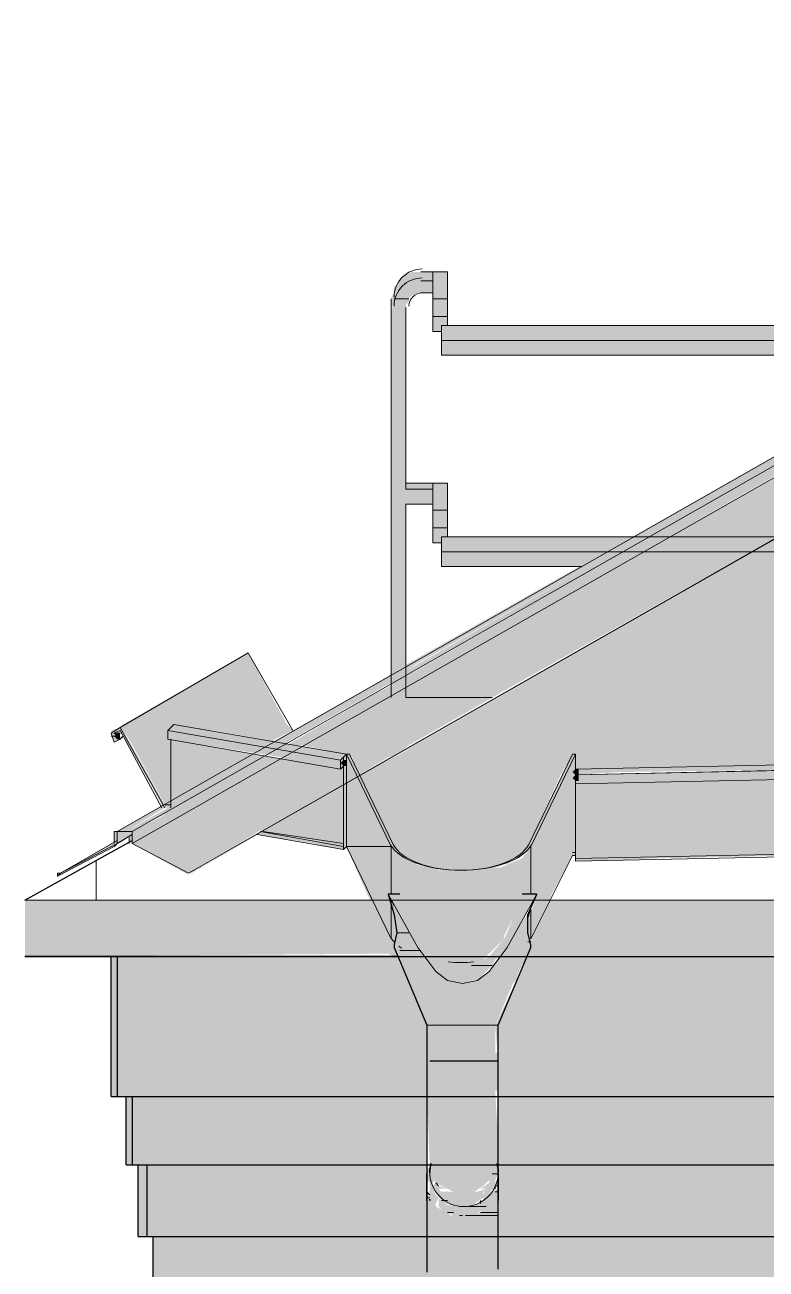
# Model space of a CAD drawing. Header units: millimetres. Extents: x -11345 to 411485, y -9810 to 73012.
# Drawn here: x 352388 to 353443, y 43942 to 45711 of the extents above; entities that cross this region are included whole.
import ezdxf

# ---------------------------------------------------------------- set-up
doc = ezdxf.new("R2010")
doc.units = ezdxf.units.MM
for name, color, linetype, true_color in [('PDF _Антураж', 7, 'Continuous', 0xb7c0ca), ('PDF _Крыша', 9, 'Continuous', 0x808080), ('PDF _Обобщенные модели', 7, 'Continuous', 0xb5bcbf), ('PDF _Ограждение', 7, 'Continuous', 0x7f7f7f), ('PDF _Стены штриховка поверхности', 7, 'Continuous', 0xcacbcc)]:
    doc.layers.add(name, color=color, linetype=linetype, true_color=true_color)
doc.layers.add('PDF _Крыша штриховка', color=7, linetype='Continuous')
doc.layers.add('PDF _Линии', color=7, linetype='Continuous')

msp = doc.modelspace()

# ---------------------------------------------------------------- hatches: boundary and pattern name
at = {"layer": 'PDF _Антураж', "transparency": 33554687}
h = msp.add_hatch(color=256, dxfattribs=at)
h.paths.add_polyline_path([(352523.9372, 44708.13271), (352583.19974, 44602.30675), (352583.19974, 44598.07371), (352587.43278, 44598.07371), (352587.43278, 44602.30675), (352528.17024, 44708.13271), (352536.63632, 44695.4336), (352583.19974, 44610.77283), (352587.43278, 44602.30675), (352595.89885, 44610.77283), (352595.89885, 44598.07371), (352604.36493, 44602.30675), (352612.83101, 44585.3746), (352727.12304, 44568.44245), (352727.12304, 44564.20941), (352722.89, 44564.20941), (352828.71596, 44547.27725), (352744.0552, 44559.97637), (352722.89, 44564.20941), (352718.65697, 44559.97637), (352799.08469, 44547.27725), (352816.01685, 44543.04422), (352841.41508, 44538.81118), (352845.64812, 44543.04422), (352875.27938, 44475.3156), (352879.51242, 44466.84953), (352900.67761, 44428.75218), (352909.14369, 44411.82003), (352913.37673, 44403.35395), (352917.60977, 44411.82003), (352917.60977, 44441.4513), (352913.37673, 44458.38345), (352909.14369, 44466.84953), (352904.91065, 44475.3156), (352921.84281, 44475.3156), (352921.84281, 44458.38345), (352943.008, 44416.05307), (352943.008, 44411.82003), (352972.63927, 44382.18876), (352989.57142, 44373.72268), (353027.66877, 44373.72268), (353040.36788, 44382.18876), (353069.99915, 44411.82003), (353069.99915, 44416.05307), (353091.16434, 44458.38345), (353095.39738, 44466.84953), (353095.39738, 44475.3156), (353116.56257, 44475.3156), (353108.09649, 44449.91737), (353103.86346, 44441.4513), (353103.86346, 44407.58699), (353108.09649, 44411.82003), (353116.56257, 44428.75218), (353125.02865, 44449.91737), (353133.49472, 44462.61649), (353137.72776, 44475.3156), (353167.35903, 44530.3451), (353171.59207, 44530.3451), (353171.59207, 44521.87902), (353188.52422, 44521.87902), (353285.8841, 44526.11206), (356680.78086, 44593.84068), (356680.78086, 44598.07371), (356617.28528, 44593.84068), (356566.48882, 44593.84068), (355302.97462, 44568.63341), (356680.78086, 44598.07371), (356680.78086, 44703.89967), (355872.27054, 44686.96752), (354791.99915, 44664.95572), (356680.78086, 44703.89967), (356680.78086, 44720.83183), (356096.62157, 44708.13271), (356045.82511, 44703.89967), (353171.59207, 44644.63714), (353235.08764, 44648.87017), (353561.0316, 44653.10321), (356680.78086, 44720.83183), (356680.78086, 45216.09731), (356621.51832, 45216.09731), (356409.86641, 45211.86427), (356409.86641, 44720.89695), (356405.63337, 44720.83183), (356392.93425, 44720.83183), (356392.93425, 44962.11501), (355211.91655, 44962.11501), (355211.91655, 44697.39791), (355194.9844, 44697.03032), (355194.9844, 44962.11501), (354005.50062, 44962.11501), (354005.50062, 44686.96752), (353984.33543, 44686.96752), (353984.33543, 44962.11501), (353425.57437, 44962.11501), (352943.008, 44686.96752), (352921.84281, 44674.2684), (352863.89966, 44645.29683), (352849.88115, 44674.2684), (352845.64812, 44674.2684), (352824.48292, 44678.50144), (352741.0316, 44692.41), (352744.0552, 44695.4336), (352769.45343, 44708.13271), (352760.98735, 44716.59879), (352705.95785, 44818.19171), (352528.17024, 44716.59879), (352523.9372, 44712.36575), (352511.23809, 44708.13271), (352511.23809, 44699.66663), (352515.47113, 44695.4336), (352515.47113, 44691.20056), (352523.9372, 44695.4336), (352528.17024, 44699.66663), (352523.9372, 44699.66663)])
h.paths.add_polyline_path([(352727.12304, 44695.4336), (352731.35608, 44694.02258), (352646.69531, 44708.13271), (352636.34789, 44710.01406), (352655.16139, 44708.13271)], flags=0)
h.paths.add_polyline_path([(352626.85295, 44689.87773), (352752.52127, 44670.03537), (352760.98735, 44665.80233)], flags=0)
h.paths.add_polyline_path([(352972.63927, 44509.17991), (352976.87231, 44509.17991), (352983.92737, 44507.7689)], flags=0)
h.paths.add_polyline_path([(352959.94015, 44513.41295), (352943.008, 44517.64599), (352947.24104, 44517.64599)], flags=0)
h.paths.add_polyline_path([(352930.30888, 44526.11206), (352921.84281, 44530.3451), (352913.37673, 44543.04422), (352926.07584, 44530.3451)], flags=0)
h.paths.add_polyline_path([(353103.86346, 44543.04422), (353150.42688, 44644.63714), (353167.35903, 44674.2684)], flags=0)
h.paths.add_polyline_path([(353054.88115, 44511.59879), (353069.99915, 44517.64599), (353074.23219, 44517.64599), (353091.16434, 44526.11206), (353095.39738, 44530.3451), (353108.09649, 44543.04422), (353095.39738, 44526.11206), (353065.76611, 44513.41295)], flags=0)
for points in [[(352523.9372, 44699.66663), (352523.9372, 44703.89967), (352519.70416, 44703.89967), (352515.47113, 44699.66663), (352519.70416, 44695.4336), (352523.9372, 44695.4336)], [(352845.64812, 44661.56929), (352845.64812, 44665.80233), (352841.41508, 44665.80233), (352837.18204, 44661.56929), (352841.41508, 44657.33625), (352845.64812, 44657.33625)], [(353175.82511, 44648.87017), (353175.82511, 44653.10321), (353171.59207, 44653.10321), (353167.35903, 44648.87017), (353171.59207, 44644.63714), (353175.82511, 44644.63714)], [(353175.82511, 44640.4041), (353175.82511, 44644.63714), (353171.59207, 44644.63714), (353167.35903, 44640.4041), (353171.59207, 44636.17106), (353175.82511, 44636.17106)]]:
    msp.add_hatch(color=7, dxfattribs=at).paths.add_polyline_path(points)
at = {"layer": 'PDF _Крыша', "transparency": 33554559}
for points in [[(352883.74546, 44466.84953), (352388.47997, 44466.84953), (352388.47997, 44386.4218), (352917.60977, 44390.65484), (352913.37673, 44399.12091), (352913.37673, 44403.35395), (352909.14369, 44411.82003)], [(356680.78086, 44466.84953), (353133.49472, 44466.84953), (353103.86346, 44407.58699), (353108.09649, 44403.35395), (353108.09649, 44399.12091), (353103.86346, 44386.4218), (356680.78086, 44386.4218)]]:
    msp.add_hatch(color=256, dxfattribs=at).paths.add_polyline_path(points)
at = {"layer": 'PDF _Линии', "transparency": 33554559}
for points in [[(352926.07584, 44399.12091), (352921.84281, 44407.58699), (352913.37673, 44411.82003), (352904.91065, 44407.58699), (352900.67761, 44399.12091), (352904.91065, 44390.65484), (352913.37673, 44386.4218), (352921.84281, 44390.65484)], [(353120.79561, 44399.12091), (353116.56257, 44407.58699), (353108.09649, 44411.82003), (353099.63042, 44407.58699), (353095.39738, 44399.12091), (353099.63042, 44390.65484), (353108.09649, 44386.4218), (353116.56257, 44390.65484)], [(352972.63927, 44238.26545), (352968.40623, 44246.73153), (352959.94015, 44250.96457), (352951.47407, 44246.73153), (352947.24104, 44238.26545), (352951.47407, 44229.79938), (352959.94015, 44225.56634), (352968.40623, 44229.79938)], [(352972.63927, 44238.26545), (352968.40623, 44246.73153), (352959.94015, 44250.96457), (352951.47407, 44246.73153), (352947.24104, 44238.26545), (352951.47407, 44229.79938), (352959.94015, 44225.56634), (352968.40623, 44229.79938)], [(352985.33838, 44238.26545), (352981.10534, 44246.73153), (352972.63927, 44250.96457), (352964.17319, 44246.73153), (352959.94015, 44238.26545), (352964.17319, 44229.79938), (352972.63927, 44225.56634), (352981.10534, 44229.79938)], [(353002.27054, 44238.26545), (352998.0375, 44246.73153), (352989.57142, 44250.96457), (352981.10534, 44246.73153), (352976.87231, 44238.26545), (352981.10534, 44229.79938), (352989.57142, 44225.56634), (352998.0375, 44229.79938)], [(353044.60092, 44238.26545), (353040.36788, 44246.73153), (353031.9018, 44250.96457), (353023.43573, 44246.73153), (353019.20269, 44238.26545), (353023.43573, 44229.79938), (353031.9018, 44225.56634), (353040.36788, 44229.79938)], [(353061.53307, 44238.26545), (353057.30003, 44246.73153), (353048.83396, 44250.96457), (353040.36788, 44246.73153), (353036.13484, 44238.26545), (353040.36788, 44229.79938), (353048.83396, 44225.56634), (353057.30003, 44229.79938)], [(353074.23219, 44238.26545), (353069.99915, 44246.73153), (353061.53307, 44250.96457), (353053.067, 44246.73153), (353048.83396, 44238.26545), (353053.067, 44229.79938), (353061.53307, 44225.56634), (353069.99915, 44229.79938)]]:
    msp.add_hatch(color=256, dxfattribs=at).paths.add_polyline_path(points)
at = {"layer": 'PDF _Обобщенные модели', "transparency": 33554559}
h = msp.add_hatch(color=256, dxfattribs=at)
h.paths.add_polyline_path([(353061.53307, 44384.30528), (353053.067, 44373.72268), (353048.83396, 44365.25661), (353031.9018, 44352.55749), (353010.73661, 44348.32445), (353027.66877, 44352.55749), (353031.9018, 44352.55749), (353044.60092, 44365.25661), (353048.83396, 44369.48964), (353053.067, 44373.72268), (353057.30003, 44382.18876)])
h.paths.add_polyline_path([(352943.008, 44407.58699), (352934.54192, 44420.2861), (352938.77496, 44416.05307)], flags=0)
h.paths.add_polyline_path([(352959.94015, 44382.18876), (352955.70711, 44386.4218), (352953.59059, 44390.65484)], flags=0)
h.paths.add_polyline_path([(352968.40623, 44064.71088), (352971.58101, 44067.88566), (352972.63927, 44064.71088), (352981.10534, 44060.47784), (352989.57142, 44056.24481), (352998.0375, 44052.01177), (352980.04708, 44052.01177), (352976.87231, 44056.24481), (352989.57142, 44056.24481), (352976.87231, 44060.47784), (352972.63927, 44064.71088), (352968.40623, 44060.47784)], flags=0)
h.paths.add_polyline_path([(352968.40623, 44056.24481), (352981.10534, 44039.31265), (352976.87231, 44043.54569), (352976.87231, 44030.84658), (352981.10534, 44026.61354), (352972.63927, 44030.84658), (352972.63927, 44035.07961), (352976.87231, 44043.54569), (352972.63927, 44047.77873)], flags=0)
h.paths.add_polyline_path([(353042.4844, 44052.01177), (353040.36788, 44047.77873), (353040.36788, 44052.01177)], flags=0)
h.paths.add_polyline_path([(353040.36788, 44039.31265), (353036.13484, 44035.07961), (353023.43573, 44030.84658), (353031.9018, 44035.07961), (353027.66877, 44035.07961), (353040.36788, 44043.54569)], flags=0)
h.paths.add_polyline_path([(352989.57142, 44022.3805), (352998.0375, 44018.14746), (352993.80446, 44018.14746)], flags=0)
h.paths.add_polyline_path([(353036.13484, 44022.3805), (353031.9018, 44020.96949), (353040.36788, 44026.61354)], flags=0)
h.paths.add_polyline_path([(352989.57142, 44035.07961), (352998.0375, 44030.84658), (352985.33838, 44035.07961)], flags=0)
h.paths.add_polyline_path([(353053.067, 44052.01177), (353048.83396, 44047.77873), (353053.067, 44056.24481)], flags=0)
h.paths.add_polyline_path([(353048.83396, 44068.94392), (353048.83396, 44064.71088), (353036.13484, 44056.24481), (353044.60092, 44056.24481), (353031.9018, 44052.01177), (353027.66877, 44052.01177), (353040.36788, 44060.47784)], flags=0)
h.paths.add_polyline_path([(353091.16434, 44428.75218), (353108.09649, 44462.61649), (353112.32953, 44466.84953), (353116.56257, 44475.3156), (353095.39738, 44475.3156), (353091.16434, 44466.84953), (353091.16434, 44462.61649), (353074.23219, 44420.2861), (353069.99915, 44411.82003), (353048.83396, 44386.4218), (353040.36788, 44382.18876), (353027.66877, 44373.72268), (352989.57142, 44373.72268), (352972.63927, 44382.18876), (352955.70711, 44399.12091), (352943.008, 44416.05307), (352938.77496, 44424.51914), (352921.84281, 44471.08256), (352921.84281, 44475.3156), (352904.91065, 44475.3156), (352904.91065, 44471.08256), (352914.6792, 44453.17356), (352917.60977, 44441.4513), (352917.60977, 44420.2861), (352913.37673, 44407.58699), (352913.37673, 44394.88787), (352926.07584, 44369.48964), (352934.54192, 44352.55749), (352934.54192, 44348.32445), (352959.94015, 44289.06191), (352959.94015, 44195.93507), (352964.17319, 44090.10911), (352968.40623, 44077.41), (352964.17319, 44085.87607), (352959.94015, 44085.87607), (352959.94015, 44068.94392), (352964.17319, 44064.71088), (352964.17319, 44047.77873), (352959.94015, 44052.01177), (352959.94015, 43891.15631), (353010.73661, 43891.15631), (353061.53307, 43891.15631), (353061.53307, 44060.47784), (353057.30003, 44052.01177), (353057.30003, 44056.24481), (353061.53307, 44060.47784), (353061.53307, 44073.17696), (353057.30003, 44060.47784), (353057.30003, 44068.94392), (353061.53307, 44077.41), (353061.53307, 44123.97342), (353057.30003, 44195.93507), (353061.53307, 44195.93507), (353061.53307, 44238.26545), (353057.30003, 44238.26545), (353057.30003, 44289.06191), (353082.69826, 44348.32445), (353086.9313, 44352.55749), (353091.16434, 44365.25661), (353095.39738, 44373.72268), (353108.09649, 44394.88787), (353108.09649, 44399.12091), (353103.86346, 44416.05307), (353103.86346, 44441.4513), (353108.09649, 44454.15041), (353099.63042, 44441.4513)], flags=0)
h.paths.add_polyline_path([(353036.13484, 44035.07961), (353036.13484, 44039.31265), (353031.9018, 44035.07961)])
h.paths.add_polyline_path([(352959.94015, 43886.92327), (352959.94015, 34845.15336), (353061.53307, 34845.15336), (353061.53307, 37643.19171), (353057.30003, 38240.05012), (353061.53307, 38240.05012), (353061.53307, 38265.44835), (353057.30003, 38866.53979), (353061.53307, 38866.53979), (353061.53307, 43891.15631), (353010.73661, 43886.92327), (353010.73661, 43891.15631)])
at = {"layer": 'PDF _Ограждение', "true_color": 0xa0a8af, "transparency": 33554559}
h = msp.add_hatch(color=253, dxfattribs=at)
h.paths.add_polyline_path([(352968.40623, 45029.84363), (352968.40623, 44974.81413), (352981.10534, 44974.81413), (352981.10534, 44940.94982), (353180.05815, 44940.94982), (353213.92245, 44962.11501), (353984.33543, 44962.11501), (353984.33543, 44686.96752), (354005.50062, 44686.96752), (354005.50062, 44962.11501), (355194.9844, 44962.11501), (355194.9844, 44695.4336), (355211.91655, 44695.4336), (355211.91655, 44962.11501), (356392.93425, 44962.11501), (356392.93425, 44720.83183), (356409.86641, 44720.83183), (356409.86641, 45283.82593), (352989.57142, 45283.82593), (352989.57142, 45360.02062), (352938.77496, 45360.02062), (352930.30888, 45355.78758), (352921.84281, 45351.55454), (352921.84281, 45347.3215), (352913.37673, 45338.85543), (352913.37673, 45330.38935), (352909.14369, 45321.92327), (352909.14369, 45309.22416), (352913.37673, 45313.4572), (352909.14369, 45304.99112), (352909.14369, 44754.69613), (352930.30888, 44754.69613), (352930.30888, 45029.84363)])
h.paths.add_polyline_path([(352989.57142, 44983.2802), (352989.57142, 45059.47489), (352930.30888, 45059.47489), (352930.30888, 45313.4572), (352934.54192, 45317.69023), (352934.54192, 45321.92327), (352938.77496, 45326.15631), (352947.24104, 45330.38935), (352968.40623, 45330.38935), (352968.40623, 45275.35985), (352981.10534, 45275.35985), (352981.10534, 45241.49554), (353704.9549, 45241.49554), (353738.81921, 45262.66073), (353984.33543, 45262.66073), (353984.33543, 44983.2802)], flags=0)
h.paths.add_polyline_path([(356392.93425, 45262.66073), (356392.93425, 44983.2802), (355211.91655, 44983.2802), (355211.91655, 45262.66073)], flags=0)
h.paths.add_polyline_path([(352926.07584, 45340.97194), (352926.07584, 45343.08846), (352930.30888, 45343.08846)], flags=0)
h.paths.add_polyline_path([(355194.9844, 44983.2802), (354005.50062, 44983.2802), (354005.50062, 45262.66073), (355194.9844, 45262.66073)], flags=0)
at = {"layer": 'PDF _Ограждение', "true_color": 0xb5bcbf, "transparency": 33554559}
h = msp.add_hatch(color=9, dxfattribs=at)
h.paths.add_polyline_path([(353582.19679, 45139.90262), (353302.81626, 44983.2802), (353459.43868, 44983.2802), (353950.47113, 45262.66073), (353793.84871, 45262.66073)])
h.paths.add_polyline_path([(353277.41803, 44983.2802), (353594.8959, 45165.30085), (353768.45048, 45262.66073), (353743.05225, 45262.66073), (353252.0198, 44983.2802)])
h.paths.add_polyline_path([(353793.84871, 45262.66073), (353768.45048, 45262.66073), (353277.41803, 44983.2802), (353302.81626, 44983.2802)])
h = msp.add_hatch(color=9, dxfattribs=at)
h.paths.add_polyline_path([(352760.98735, 44691.20056), (352909.14369, 44775.86132), (352909.14369, 44788.56044), (352896.44458, 44780.09436), (352739.82216, 44691.20056), (352752.52127, 44691.20056), (352760.98735, 44686.96752)])
h.paths.add_polyline_path([(352782.15254, 44686.96752), (352845.64812, 44674.2684), (352849.88115, 44674.2684), (352854.11419, 44670.03537), (352862.58027, 44644.63714), (352904.91065, 44670.03537), (352910.64574, 44671.94706), (352862.58027, 44644.63714), (352866.81331, 44644.63714), (353425.57437, 44962.11501), (353421.34133, 44962.11501), (352926.60497, 44681.01481), (352934.54192, 44686.96752), (353082.69826, 44771.62829), (353421.34133, 44962.11501), (353239.32068, 44962.11501), (352930.30888, 44784.3274), (352930.30888, 44754.69613), (352909.14369, 44754.69613), (352909.14369, 44771.62829), (352883.74546, 44758.92917), (352760.98735, 44686.96752)])
h.paths.add_polyline_path([(353226.62157, 44962.11501), (353213.92245, 44962.11501), (352930.30888, 44801.25955), (352930.30888, 44792.79348), (352943.008, 44801.25955)])
h.paths.add_polyline_path([(353239.32068, 44962.11501), (353226.62157, 44962.11501), (352930.30888, 44792.79348), (352930.30888, 44784.3274), (352943.008, 44792.79348)])
h = msp.add_hatch(color=9, dxfattribs=at)
h.paths.add_polyline_path([(352439.27643, 44504.94687), (352435.0434, 44504.94687), (352435.0434, 44500.71383)])
h.paths.add_polyline_path([(352633.9962, 44513.41295), (352693.25874, 44547.27725), (352727.12304, 44568.44245), (352612.83101, 44585.3746), (352604.36493, 44602.30675), (352595.89885, 44598.07371), (352595.89885, 44610.77283), (352587.43278, 44602.30675), (352587.43278, 44598.07371), (352591.66582, 44598.07371), (352532.40328, 44564.20941), (352587.43278, 44598.07371), (352583.19974, 44598.07371), (352583.19974, 44602.30675), (352578.9667, 44598.07371), (352519.70416, 44564.20941), (352515.47113, 44564.20941), (352515.47113, 44547.27725), (352511.23809, 44547.27725), (352439.27643, 44504.94687), (352443.50947, 44504.94687), (352519.70416, 44547.27725), (352523.9372, 44547.27725), (352540.86936, 44559.97637), (352536.63632, 44555.74333), (352536.63632, 44547.27725), (352540.86936, 44551.51029), (352540.86936, 44547.27725), (352617.06405, 44504.94687), (352621.29708, 44504.94687)])
h.paths.add_polyline_path([(352588.49104, 44589.60764), (352583.19974, 44585.3746), (352540.86936, 44564.20941)], flags=0)
h.paths.add_polyline_path([(352621.29708, 44504.94687), (352625.53012, 44504.94687), (352727.12304, 44564.20941), (352727.12304, 44568.44245), (352722.89, 44564.20941)])
at = {"layer": 'PDF _Стены штриховка поверхности', "true_color": 0xfbfbf4, "transparency": 33554687}
for points in [[(352621.29708, 43637.17401), (352621.29708, 41355.56634), (352959.94015, 41355.56634), (352959.94015, 44289.06191), (352917.60977, 44386.4218), (352511.23809, 44386.4218), (352511.23809, 44187.46899), (352532.40328, 44187.46899), (352532.40328, 44090.10911), (352549.33543, 44090.10911), (352549.33543, 43988.51619), (352570.50062, 43988.51619), (352570.50062, 43637.17401)], [(353061.53307, 44238.26545), (353061.53307, 41355.56634), (356680.78086, 41355.56634), (356680.78086, 44386.4218), (353103.86346, 44386.4218), (353057.30003, 44289.06191)]]:
    msp.add_hatch(color=7, dxfattribs=at).paths.add_polyline_path(points)

# ---------------------------------------------------------------- linework, layer by layer
at = {"layer": 'PDF _Антураж', "color": 7, "lineweight": 18}
for points in [[(352587.43278, 44598.07371), (352523.9372, 44712.36575), (352705.95785, 44818.19171), (352769.45343, 44708.13271)], [(352591.66582, 44708.13271), (352600.13189, 44716.59879), (352845.64812, 44674.2684), (352837.18204, 44665.80233)], [(352523.9372, 44712.36575), (352511.23809, 44703.89967), (352515.47113, 44691.20056), (352523.9372, 44695.4336)], [(352519.70416, 44699.66663), (352515.47113, 44703.89967), (352523.9372, 44708.13271), (352583.19974, 44598.07371)], [(352528.17024, 44699.66663), (352523.9372, 44695.4336), (352519.70416, 44699.66663), (352523.9372, 44703.89967)], [(352837.18204, 44653.10321), (352837.18204, 44665.80233), (352591.66582, 44708.13271), (352591.66582, 44695.4336), (352837.18204, 44653.10321), (352841.41508, 44657.33625), (352841.41508, 44661.56929), (352841.41508, 44665.80233), (352841.41508, 44670.03537), (352841.41508, 44547.27725)], [(352595.89885, 44598.07371), (352595.89885, 44695.4336)], [(352841.41508, 44538.81118), (352845.64812, 44543.04422), (352845.64812, 44674.2684), (352909.14369, 44543.04422), (352909.14369, 44475.3156)], [(352909.14369, 44466.84953), (352909.14369, 44411.82003), (352845.64812, 44543.04422), (352845.64812, 44674.2684), (352849.88115, 44674.2684), (352913.37673, 44543.04422)], [(353103.86346, 44543.04422), (353167.35903, 44674.2684), (353171.59207, 44674.2684), (353171.59207, 44653.10321), (353171.59207, 44526.11206), (353171.59207, 44648.87017), (353171.59207, 44644.63714), (353171.59207, 44640.4041), (353171.59207, 44636.17106)], [(353171.59207, 44674.2684), (353108.09649, 44543.04422), (353108.09649, 44475.3156)], [(352722.89, 44564.20941), (352841.41508, 44543.04422), (352841.41508, 44538.81118), (352718.65697, 44559.97637)], [(352727.12304, 44564.20941), (352841.41508, 44547.27725), (352841.41508, 44543.04422)], [(353171.59207, 44530.3451), (353167.35903, 44530.3451), (353108.09649, 44411.82003), (353108.09649, 44454.15041)], [(353167.35903, 44534.57814), (353171.59207, 44534.57814)]]:
    msp.add_lwpolyline(points, dxfattribs=at)
at = {"layer": 'PDF _Антураж', "color": 7, "lineweight": 18, "ltscale": 35.101398}
msp.add_lwpolyline([(360647.13779, 44801.25955), (353171.59207, 44644.63714), (360647.13779, 44809.72563), (353171.59207, 44653.10321), (353171.59207, 44644.63714)], dxfattribs=at)
at = {"layer": 'PDF _Антураж', "color": 7, "lineweight": 18, "ltscale": 35.100504}
msp.add_lwpolyline([(360647.13779, 44788.56044), (353171.59207, 44631.93802), (353171.59207, 44636.17106)], dxfattribs=at)
at = {"layer": 'PDF _Антураж', "lineweight": 0}
for points in [[(352519.70416, 44699.66663), (352511.23809, 44699.66663), (352519.70416, 44699.66663)], [(352523.9372, 44703.89967), (352515.47113, 44703.89967), (352523.9372, 44703.89967)], [(352523.9372, 44703.89967), (352515.47113, 44703.89967), (352523.9372, 44703.89967)], [(352841.41508, 44665.80233), (352841.41508, 44665.80233), (352841.41508, 44665.80233)], [(352841.41508, 44665.80233), (352841.41508, 44665.80233), (352841.41508, 44665.80233)], [(352841.41508, 44653.10321), (352841.41508, 44657.33625), (352841.41508, 44653.10321)], [(353171.59207, 44648.87017), (353171.59207, 44648.87017), (353171.59207, 44648.87017)], [(353171.59207, 44648.87017), (353171.59207, 44648.87017), (353171.59207, 44648.87017)], [(352587.43278, 44602.30675), (352587.43278, 44602.30675), (352587.43278, 44602.30675)], [(352587.43278, 44602.30675), (352587.43278, 44602.30675), (352587.43278, 44602.30675)], [(352909.14369, 44543.04422), (352845.64812, 44543.04422), (352909.14369, 44543.04422)], [(353108.09649, 44526.11206), (353108.09649, 44543.04422), (353108.09649, 44526.11206)], [(353167.35903, 44534.57814), (353167.35903, 44534.57814), (353167.35903, 44534.57814)], [(353167.35903, 44534.57814), (353167.35903, 44534.57814), (353167.35903, 44534.57814)], [(352913.37673, 44458.38345), (352909.14369, 44466.84953), (352913.37673, 44458.38345)], [(352921.84281, 44394.88787), (352921.84281, 44394.88787), (352921.84281, 44394.88787)]]:
    msp.add_lwpolyline(points, dxfattribs=at)
for points in [[(352519.70416, 44699.66663), (352519.70416, 44699.66663), (352519.70416, 44699.66663)], [(352523.9372, 44695.4336), (352523.9372, 44695.4336), (352523.9372, 44695.4336)], [(352769.45343, 44708.13271), (352769.45343, 44708.13271), (352769.45343, 44708.13271)], [(352841.41508, 44547.27725), (352841.41508, 44547.27725), (352841.41508, 44547.27725)], [(353171.59207, 44526.11206), (353171.59207, 44526.11206), (353171.59207, 44526.11206)], [(352909.14369, 44466.84953), (352909.14369, 44466.84953), (352909.14369, 44466.84953)], [(352913.37673, 44403.35395), (352913.37673, 44403.35395), (352913.37673, 44403.35395)], [(352921.84281, 44399.12091), (352921.84281, 44399.12091), (352921.84281, 44399.12091)]]:
    msp.add_lwpolyline(points, close=True, dxfattribs=at)
at = {"layer": 'PDF _Антураж', "color": 7, "lineweight": 18, "ltscale": 35.100504}
msp.add_lwpolyline([(353171.59207, 44521.87902), (353171.59207, 44526.11206), (360647.13779, 44678.50144)], close=True, dxfattribs=at)
at = {"layer": 'PDF _Антураж', "color": 7, "lineweight": 18}
for centre, radius, start, end in [((352940.68259, 44432.72736), 37.26498, 209.98019285, 223.31060399), ((353079.58414, 44430.76374), 33.66269, 325.29283863, 330.34067612), ((352962.96543, 44457.26807), 70.52115, 232.61570148, 236.85753467), ((353008.62009, 44597.20203), 219.24734, 265.20981552, 274.79018448)]:
    msp.add_arc(centre, radius, start, end, dxfattribs=at)
for points in [[(352908.40374, 44545.33022), (352920.49931, 44524.01621), (352961.62262, 44509.17991), (353008.62009, 44509.17991)], [(352912.51689, 44545.28888), (352924.14948, 44523.99554), (352963.57378, 44509.17991), (353008.62009, 44509.17991)], [(353008.62009, 44509.17991), (353055.61757, 44509.17991), (353096.74087, 44524.01621), (353108.83645, 44545.33022)], [(353008.62009, 44509.17991), (353053.6664, 44509.17991), (353093.0907, 44523.99554), (353104.72329, 44545.28888)]]:
    msp.add_open_spline(points, degree=3, dxfattribs=at)
at = {"layer": 'PDF _Антураж', "transparency": 33554559}
for points in [[(352921.84281, 44399.12091), (352921.84281, 44394.88787), (352921.84281, 44394.88787)], [(352921.84281, 44394.88787), (352921.84281, 44394.88787), (352921.84281, 44399.12091)]]:
    msp.add_solid(points, dxfattribs=at)
at = {"layer": 'PDF _Крыша', "color": 7, "lineweight": 9, "ltscale": 107.268977}
msp.add_lwpolyline([(352388.47997, 44466.84953), (375064.86641, 44466.84953)], dxfattribs=at)
at = {"layer": 'PDF _Крыша', "lineweight": 0}
msp.add_lwpolyline([(353108.09649, 44407.58699), (353103.86346, 44407.58699), (353108.09649, 44407.58699)], dxfattribs=at)
at = {"layer": 'PDF _Крыша штриховка', "lineweight": 9}
msp.add_lwpolyline([(352490.07289, 44466.84953), (352490.07289, 44521.87902)], dxfattribs=at)
at = {"layer": 'PDF _Линии', "lineweight": 30}
for points in [[(352388.47997, 44466.84953), (352540.86936, 44551.51029)], [(352921.84281, 44475.3156), (352904.91065, 44475.3156), (352913.37673, 44445.68433), (352917.60977, 44420.2861), (352913.37673, 44403.35395), (352913.37673, 44399.12091), (352959.94015, 44289.06191), (352959.94015, 44238.26545), (352959.94015, 44195.93507), (352959.94015, 44187.46899), (352959.94015, 44183.23596), (352959.94015, 44174.76988), (352959.94015, 44170.53684), (352959.94015, 44166.3038), (352959.94015, 44157.83773), (352959.94015, 44153.60469), (352959.94015, 44149.37165), (352959.94015, 44140.90557), (352959.94015, 44136.67253), (352959.94015, 44132.4395), (352959.94015, 44123.97342), (352959.94015, 44119.74038), (352959.94015, 44115.50734), (352959.94015, 44111.2743), (352959.94015, 44107.04127), (352959.94015, 44098.57519), (352959.94015, 44094.34215), (352959.94015, 44090.10911), (352959.94015, 44085.87607), (352959.94015, 44081.64304), (352959.94015, 44077.41), (352959.94015, 44073.17696), (352959.94015, 44068.94392), (352959.94015, 44064.71088), (352959.94015, 44060.47784), (352959.94015, 44056.24481), (352959.94015, 44052.01177), (352959.94015, 44039.31265), (352959.94015, 44077.41), (352959.94015, 44064.71088), (352959.94015, 44060.47784), (352959.94015, 44056.24481), (352959.94015, 44052.01177), (352959.94015, 44047.77873), (352959.94015, 44043.54569), (352959.94015, 44039.31265), (352959.94015, 44035.07961), (352959.94015, 44030.84658), (352959.94015, 44026.61354), (352959.94015, 44022.3805), (352959.94015, 44013.91442), (352959.94015, 44009.68138), (352959.94015, 44005.44835), (352959.94015, 44001.21531), (352959.94015, 43996.98227), (352959.94015, 43992.74923), (352959.94015, 43984.28315), (352959.94015, 43980.05012), (352959.94015, 43975.81708), (352959.94015, 43967.351), (352959.94015, 43963.11796), (352959.94015, 43958.88492), (352959.94015, 43950.41885), (352959.94015, 43946.18581), (352959.94015, 43937.71973)], [(352964.17319, 44238.26545), (352972.63927, 44238.26545), (352989.57142, 44238.26545), (353010.73661, 44238.26545), (353031.9018, 44238.26545), (353048.83396, 44238.26545), (353057.30003, 44238.26545), (353061.53307, 44238.26545), (353061.53307, 44289.06191), (353108.09649, 44399.12091), (353108.09649, 44403.35395), (353103.86346, 44420.2861), (353103.86346, 44445.68433), (353116.56257, 44475.3156), (353095.39738, 44475.3156)], [(352511.23809, 44187.46899), (352511.23809, 44386.4218)], [(352519.70416, 44386.4218), (352519.70416, 44187.46899)], [(353061.53307, 43941.95277), (353061.53307, 43946.18581), (353061.53307, 43954.65189), (353061.53307, 43958.88492), (353061.53307, 43967.351), (353061.53307, 43971.58404), (353061.53307, 43975.81708), (353061.53307, 43984.28315), (353061.53307, 43988.51619), (353061.53307, 43992.74923), (353061.53307, 43996.98227), (353061.53307, 44001.21531), (353061.53307, 44009.68138), (353061.53307, 44013.91442), (353061.53307, 44018.14746), (353061.53307, 44022.3805), (353061.53307, 44026.61354), (353061.53307, 44030.84658), (353061.53307, 44035.07961), (353061.53307, 44039.31265), (353061.53307, 44043.54569), (353061.53307, 44047.77873), (353061.53307, 44052.01177), (353061.53307, 44056.24481), (353061.53307, 44060.47784), (353061.53307, 44064.71088), (353061.53307, 44077.41), (353061.53307, 44039.31265), (353061.53307, 44052.01177), (353061.53307, 44056.24481), (353061.53307, 44060.47784), (353061.53307, 44064.71088), (353061.53307, 44068.94392), (353061.53307, 44073.17696), (353061.53307, 44077.41), (353061.53307, 44081.64304), (353061.53307, 44085.87607), (353061.53307, 44090.10911), (353061.53307, 44094.34215), (353061.53307, 44098.57519), (353061.53307, 44102.80823), (353061.53307, 44107.04127), (353061.53307, 44111.2743), (353061.53307, 44119.74038), (353061.53307, 44123.97342), (353061.53307, 44128.20646), (353061.53307, 44132.4395), (353061.53307, 44140.90557), (353061.53307, 44145.13861), (353061.53307, 44149.37165), (353061.53307, 44157.83773), (353061.53307, 44162.07076), (353061.53307, 44166.3038), (353061.53307, 44174.76988), (353061.53307, 44179.00292), (353061.53307, 44187.46899), (353061.53307, 44191.70203), (353061.53307, 44195.93507), (353061.53307, 44238.26545)], [(352532.40328, 44090.10911), (352532.40328, 44187.46899)], [(352540.86936, 44187.46899), (352540.86936, 44090.10911)], [(352549.33543, 43988.51619), (352549.33543, 44090.10911)], [(352562.03455, 44090.10911), (352562.03455, 43988.51619)], [(352570.50062, 43988.51619), (352570.50062, 43637.17401)]]:
    msp.add_lwpolyline(points, dxfattribs=at)
at = {"layer": 'PDF _Линии', "lineweight": 30, "ltscale": 107.692296}
msp.add_lwpolyline([(352917.60977, 44386.4218), (352388.47997, 44386.4218), (375086.0316, 44386.4218)], dxfattribs=at)
at = {"layer": 'PDF _Линии', "lineweight": 30, "ltscale": 108.073283}
for points in [[(352511.23809, 44187.46899), (375115.66287, 44187.46899)], [(352532.40328, 44090.10911), (375162.22629, 44090.10911)], [(352549.33543, 43988.51619), (375259.58617, 43988.51619)]]:
    msp.add_lwpolyline(points, dxfattribs=at)
at = {"layer": 'PDF _Линии', "lineweight": 30}
for points in [[(352965.83086, 44092.12642, 0.0654529612), (352964.17319, 44079.52652, -0.0654529612)], [(353061.53307, 44079.52652, 0.0654529606), (353059.87541, 44092.12642, -0.0654529606)], [(352964.17319, 44041.42917, 0.0110015657), (352964.21453, 44039.45734, -0.0110015657)], [(353061.50827, 44039.91619, 0.0081939949), (353061.53307, 44041.42917, -0.0081939949)]]:
    msp.add_lwpolyline(points, format="xyb", close=True, dxfattribs=at)
at = {"layer": 'PDF _Обобщенные модели', "color": 7, "lineweight": 18}
for points in [[(353116.56257, 44475.3156), (353074.23219, 44399.12091), (353048.83396, 44365.25661), (353031.9018, 44352.55749), (353010.73661, 44348.32445), (352989.57142, 44352.55749), (352972.63927, 44365.25661), (352947.24104, 44399.12091), (352904.91065, 44475.3156)], [(353061.53307, 44289.06191), (353010.73661, 44289.06191), (352959.94015, 44289.06191)]]:
    msp.add_lwpolyline(points, dxfattribs=at)
at = {"layer": 'PDF _Обобщенные модели', "lineweight": 0}
for points in [[(353103.86346, 44441.4513), (353108.09649, 44454.15041), (353103.86346, 44441.4513)], [(352934.54192, 44420.2861), (352917.60977, 44420.2861), (352934.54192, 44420.2861)], [(352951.47407, 44394.88787), (352921.84281, 44394.88787), (352951.47407, 44394.88787)], [(353053.067, 44373.72268), (353023.43573, 44373.72268), (353053.067, 44373.72268)], [(353061.53307, 44077.41), (353053.067, 44077.41), (353061.53307, 44077.41)], [(353061.53307, 44077.41), (353053.067, 44077.41), (353061.53307, 44077.41)], [(352976.87231, 44060.47784), (352972.63927, 44064.71088), (352976.87231, 44060.47784)], [(353057.30003, 44064.71088), (353057.30003, 44064.71088), (353057.30003, 44064.71088)], [(353061.53307, 44060.47784), (353057.30003, 44060.47784), (353061.53307, 44060.47784)], [(353057.30003, 44056.24481), (353057.30003, 44060.47784), (353057.30003, 44056.24481)], [(353061.53307, 44060.47784), (353061.53307, 44073.17696), (353061.53307, 44060.47784)], [(353061.53307, 44052.01177), (353061.53307, 44060.47784), (353061.53307, 44052.01177)], [(352959.94015, 44056.24481), (352959.94015, 44056.24481), (352959.94015, 44056.24481)], [(352959.94015, 44056.24481), (352959.94015, 44056.24481), (352959.94015, 44056.24481)], [(352964.17319, 44047.77873), (352959.94015, 44052.01177), (352964.17319, 44047.77873)], [(352964.17319, 44043.54569), (352959.94015, 44043.54569), (352964.17319, 44043.54569)], [(352964.17319, 44052.01177), (352964.17319, 44052.01177), (352964.17319, 44052.01177)], [(353061.53307, 44052.01177), (353057.30003, 44052.01177), (353061.53307, 44052.01177)], [(352976.87231, 44030.84658), (352976.87231, 44030.84658), (352976.87231, 44030.84658)], [(352976.87231, 44030.84658), (352976.87231, 44030.84658), (352976.87231, 44030.84658)], [(352976.87231, 44030.84658), (352976.87231, 44030.84658), (352976.87231, 44030.84658)], [(352989.57142, 44039.31265), (352981.10534, 44039.31265), (352989.57142, 44039.31265)], [(353023.43573, 44030.84658), (353019.20269, 44030.84658), (353023.43573, 44030.84658)], [(353044.60092, 44030.84658), (353023.43573, 44030.84658), (353044.60092, 44030.84658)], [(353044.60092, 44030.84658), (353023.43573, 44030.84658), (353044.60092, 44030.84658)], [(353036.13484, 44035.07961), (353036.13484, 44039.31265), (353036.13484, 44035.07961)], [(353044.60092, 44030.84658), (353044.60092, 44030.84658), (353044.60092, 44030.84658)], [(352998.0375, 44022.3805), (352989.57142, 44022.3805), (352998.0375, 44022.3805)], [(352998.0375, 44018.14746), (352998.0375, 44018.14746), (352998.0375, 44018.14746)], [(352998.0375, 44018.14746), (352998.0375, 44018.14746), (352998.0375, 44018.14746)], [(352998.0375, 44018.14746), (352998.0375, 44018.14746), (352998.0375, 44018.14746)], [(353010.73661, 44018.14746), (353006.50357, 44018.14746), (353010.73661, 44018.14746)], [(353010.73661, 44018.14746), (353010.73661, 44018.14746), (353010.73661, 44018.14746)], [(353061.53307, 44018.14746), (353014.96965, 44018.14746), (353061.53307, 44018.14746)], [(353023.43573, 44018.14746), (353023.43573, 44018.14746), (353023.43573, 44018.14746)], [(353023.43573, 44018.14746), (353023.43573, 44018.14746), (353023.43573, 44018.14746)], [(353023.43573, 44018.14746), (353023.43573, 44018.14746), (353023.43573, 44018.14746)], [(353061.53307, 44022.3805), (353036.13484, 44022.3805), (353061.53307, 44022.3805)]]:
    msp.add_lwpolyline(points, dxfattribs=at)
at = {"layer": 'PDF _Обобщенные модели', "color": 7, "lineweight": 18}
msp.add_lwpolyline([(353012.85313, 44030.84658, -0.4142323044), (352964.17319, 44079.52652, 0.4142323044), (353012.85313, 44030.84658, 0.4142323368), (353061.53307, 44079.52652, -0.4142323368)], format="xyb", close=True, dxfattribs=at)
at = {"layer": 'PDF _Обобщенные модели', "lineweight": 0}
for points in [[(352959.94015, 44056.24481), (352959.94015, 44056.24481), (352959.94015, 44056.24481)], [(352959.94015, 44052.01177), (352959.94015, 44052.01177), (352959.94015, 44052.01177)], [(352959.94015, 44043.54569), (352959.94015, 44043.54569), (352959.94015, 44043.54569)], [(352989.57142, 44052.01177), (352989.57142, 44052.01177), (352989.57142, 44052.01177)], [(353057.30003, 44052.01177), (353057.30003, 44052.01177), (353057.30003, 44052.01177)], [(353061.53307, 44043.54569), (353061.53307, 44043.54569), (353061.53307, 44043.54569)], [(352972.63927, 44030.84658), (352972.63927, 44030.84658), (352972.63927, 44030.84658)], [(352998.0375, 44030.84658), (352998.0375, 44030.84658), (352998.0375, 44030.84658)], [(353010.73661, 44030.84658), (353006.50357, 44030.84658), (353010.73661, 44030.84658)], [(353044.60092, 44035.07961), (353044.60092, 44035.07961), (353044.60092, 44035.07961)], [(353061.53307, 44035.07961), (353061.53307, 44035.07961), (353061.53307, 44035.07961)]]:
    msp.add_lwpolyline(points, close=True, dxfattribs=at)
at = {"layer": 'PDF _Ограждение', "color": 7, "lineweight": 9, "ltscale": 43.606457}
msp.add_lwpolyline([(352540.86936, 44564.20941), (357590.8841, 47442.67548)], dxfattribs=at)
at = {"layer": 'PDF _Ограждение', "color": 7, "lineweight": 9, "ltscale": 43.359685}
msp.add_lwpolyline([(357544.32068, 47429.97637), (352519.70416, 44564.20941)], dxfattribs=at)
at = {"layer": 'PDF _Ограждение', "color": 7, "lineweight": 9, "ltscale": 43.265167}
msp.add_lwpolyline([(357590.8841, 47425.74333), (352540.86936, 44547.27725)], dxfattribs=at)
at = {"layer": 'PDF _Ограждение', "color": 7, "lineweight": 9, "ltscale": 43.018395}
msp.add_lwpolyline([(357739.04045, 47421.51029), (352621.29708, 44504.94687), (357739.04045, 47425.74333)], dxfattribs=at)
at = {"layer": 'PDF _Ограждение', "color": 7, "lineweight": 9}
for points in [[(352968.40623, 45360.02062), (352951.47407, 45360.02062)], [(352968.40623, 45347.3215), (352968.40623, 45360.02062), (352989.57142, 45360.02062), (352989.57142, 45321.92327)], [(352968.40623, 45321.92327), (352989.57142, 45321.92327), (352989.57142, 45296.52504), (352968.40623, 45296.52504), (352968.40623, 45321.92327), (352968.40623, 45343.08846), (352968.40623, 45347.3215), (352951.47407, 45347.3215)], [(352909.14369, 45321.92327), (352909.14369, 45309.22416), (352909.14369, 44754.69613)], [(352951.47407, 45330.38935), (352968.40623, 45330.38935)], [(352968.40623, 45021.37755), (352989.57142, 45021.37755), (352989.57142, 44995.97932), (352968.40623, 44995.97932), (352968.40623, 45021.37755), (352968.40623, 45042.54274), (352968.40623, 45051.00882), (352930.30888, 45051.00882), (352930.30888, 45309.22416)], [(352981.10534, 45275.35985), (352968.40623, 45275.35985), (352968.40623, 45296.52504)], [(352989.57142, 45283.82593), (352989.57142, 45296.52504)], [(352981.10534, 45262.66073), (352981.10534, 45283.82593)], [(353704.9549, 45241.49554), (352981.10534, 45241.49554), (352981.10534, 45262.66073), (353738.81921, 45262.66073)], [(352968.40623, 45059.47489), (352930.30888, 45059.47489)], [(352968.40623, 45051.00882), (352968.40623, 45059.47489), (352989.57142, 45059.47489), (352989.57142, 45021.37755)], [(352930.30888, 44754.69613), (352930.30888, 45029.84363), (352968.40623, 45029.84363)], [(352981.10534, 44974.81413), (352968.40623, 44974.81413), (352968.40623, 44995.97932)], [(352989.57142, 44983.2802), (352989.57142, 44995.97932)], [(352981.10534, 44962.11501), (352981.10534, 44983.2802)], [(353180.05815, 44940.94982), (352981.10534, 44940.94982), (352981.10534, 44962.11501), (353213.92245, 44962.11501)], [(352540.86936, 44559.97637), (352519.70416, 44547.27725), (352515.47113, 44543.04422), (352435.0434, 44500.71383), (352435.0434, 44504.94687), (352439.27643, 44504.94687), (352435.0434, 44500.71383)], [(352515.47113, 44547.27725), (352515.47113, 44564.20941), (352519.70416, 44564.20941)], [(352536.63632, 44547.27725), (352536.63632, 44555.74333)], [(352519.70416, 44551.51029), (352439.27643, 44504.94687)]]:
    msp.add_lwpolyline(points, dxfattribs=at)
at = {"layer": 'PDF _Ограждение', "color": 253, "lineweight": 0, "true_color": 0xa0a8af}
msp.add_lwpolyline([(352934.54192, 45321.92327), (352913.37673, 45321.92327), (352934.54192, 45321.92327)], dxfattribs=at)
at = {"layer": 'PDF _Ограждение', "color": 7, "lineweight": 9, "ltscale": 11.895258}
for points in [[(356392.93425, 45283.82593), (352981.10534, 45283.82593)], [(352981.10534, 45262.66073), (356392.93425, 45262.66073)], [(356392.93425, 44983.2802), (352981.10534, 44983.2802)], [(352981.10534, 44962.11501), (356392.93425, 44962.11501)]]:
    msp.add_lwpolyline(points, dxfattribs=at)
at = {"layer": 'PDF _Ограждение', "color": 9, "lineweight": 0, "true_color": 0xb5bcbf}
for points in [[(352930.30888, 44784.3274), (352930.30888, 44784.3274), (352930.30888, 44784.3274)], [(352760.98735, 44686.96752), (352760.98735, 44686.96752), (352760.98735, 44686.96752)], [(352519.70416, 44547.27725), (352519.70416, 44547.27725), (352519.70416, 44547.27725)]]:
    msp.add_lwpolyline(points, close=True, dxfattribs=at)
for points in [[(352909.14369, 44758.92917), (352909.14369, 44771.62829), (352909.14369, 44758.92917)], [(353053.067, 44754.69613), (352930.30888, 44754.69613), (353053.067, 44754.69613)], [(352595.89885, 44602.30675), (352587.43278, 44602.30675), (352595.89885, 44602.30675)]]:
    msp.add_lwpolyline(points, dxfattribs=at)
at = {"layer": 'PDF _Ограждение', "color": 7, "lineweight": 9}
msp.add_lwpolyline([(352540.86936, 44564.20941), (352540.86936, 44547.27725), (352621.29708, 44504.94687), (352540.86936, 44547.27725), (352540.86936, 44564.20941), (352532.40328, 44564.20941), (352519.70416, 44564.20941), (352519.70416, 44547.27725), (352439.27643, 44504.94687), (352519.70416, 44547.27725), (352519.70416, 44564.20941), (352532.40328, 44564.20941)], close=True, dxfattribs=at)
for centre, radius, start, end in [((352953.58862, 45324.04177), 40.21189, 89.99718252, 180.00281748), ((352953.58862, 45311.34265), 40.21189, 89.99718251, 180.00281749), ((352953.59021, 45311.34106), 19.04829, 89.99884877, 180.00115128)]:
    msp.add_arc(centre, radius, start, end, dxfattribs=at)

doc.saveas('drawing.dxf')
